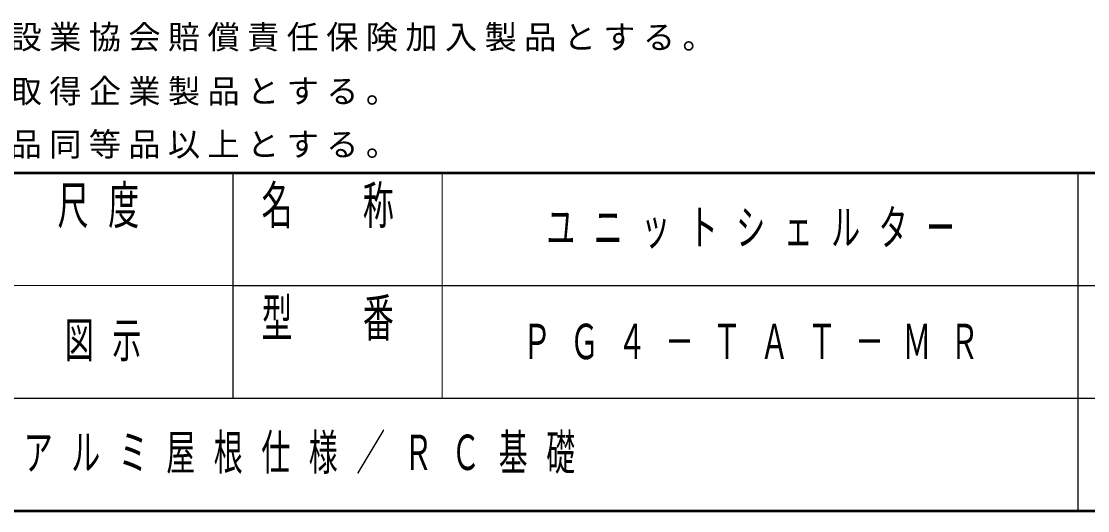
# Model space of a CAD drawing. Units: millimetres on the paper, scale 1:50. Extents: x -365 to 10, y -38 to 257.
# Drawn here: x -195.7 to -129.4, y 0 to 30.4 of the extents above; entities that cross this region are included whole.
import ezdxf

# ---------------------------------------------------------------- set-up
doc = ezdxf.new("R2010")
doc.units = ezdxf.units.MM
doc.layers.add('LY_1', color=7, linetype='Continuous', lineweight=25)
doc.layers.add('LY_2', color=7, linetype='Continuous', lineweight=13)
doc.styles.add('ＭＳ ゴシック', font='')
doc.styles.get('ＭＳ ゴシック').set_extended_font_data('MS Gothic')

msp = doc.modelspace()

# ---------------------------------------------------------------- linework, layer by layer
at = {"layer": 'LY_2', "lineweight": 50}
for p, q in [((-365, 21), (0, 21)), ((-365, 0), (0, 0))]:
    msp.add_line(p, q, dxfattribs=at)
at = {"layer": 'LY_2', "lineweight": 25}
for p, q in [((-182.5, 21), (-182.5, 7)), ((-130, 21), (-130, 0)), ((-182.5, 14), (-70, 14)), ((-237.5, 7), (0, 7))]:
    msp.add_line(p, q, dxfattribs=at)
at = {"layer": 'LY_2'}
for p, q in [((-169.5, 21), (-169.5, 7)), ((-237.5, 14), (-182.5, 14))]:
    msp.add_line(p, q, dxfattribs=at)

# ---------------------------------------------------------------- texts
at = {"layer": 'LY_1', "style": 'ＭＳ ゴシック'}
for s, insert, char_height, attachment_point in [('\\T1.23;本製品は、（一社）日本公園施設業協会賠償責任保険加入製品とする。', (-230.814, 28.515), 1.466, 7), ('\\T1.23;本製品は、ＩＳＯ９００１認証取得企業製品とする。', (-230.814, 25.181), 1.466, 7), ('\\T1.23;本製品は、（株）中村製作所製品同等品以上とする。', (-230.814, 21.848), 1.466, 7), ('\\T1.64;\\W0.6;ユニットシェルター', (-149.75, 17.5), 2.199, 5), ('\\T1.64;\\W0.6;図示', (-190, 10.5), 2.199, 5), ('\\T1.64;\\W0.6;ＰＧ４－ＴＡＴ－ＭＲ', (-149.75, 10.5), 2.199, 5), ('\\T1.64;\\W0.6;アルミ屋根仕様／ＲＣ基礎', (-195.5, 3.5), 2.199, 4)]:
    msp.add_mtext(s, dxfattribs=dict(at, insert=insert, char_height=char_height, attachment_point=attachment_point))
at = {"layer": 'LY_2', "color": 4, "char_height": 2.346, "attachment_point": 2, "style": 'ＭＳ ゴシック'}
for s, insert in [('\\T1.64;\\W0.6;尺度', (-190.25, 20.167)), ('\\T1.64;\\W0.6;名\u3000称', (-176, 20.167)), ('\\T1.64;\\W0.6;型\u3000番', (-176, 13.167))]:
    msp.add_mtext(s, dxfattribs=dict(at, insert=insert))

doc.saveas('drawing.dxf')
